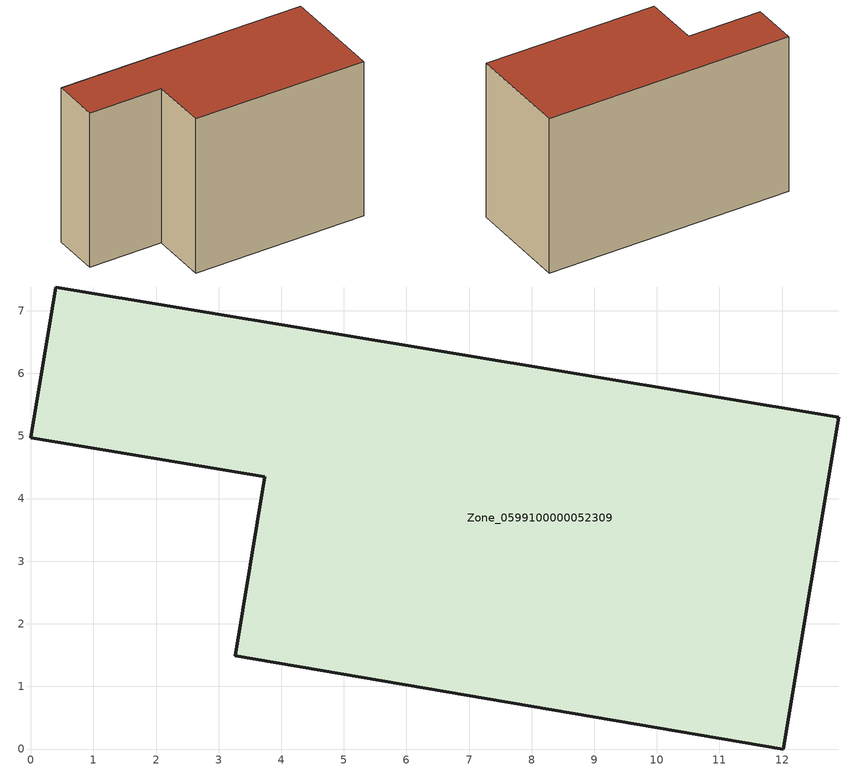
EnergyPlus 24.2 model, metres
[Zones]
Zone_0599100000052309
 floor ground (C_G): 12.9,5.3 12.02,0 3.27,1.49 3.74,4.35 0,4.97 0.4,7.38 z0
 wall outside (C_F): 12.02,0 12.9,5.3 0.4,7.38 0,4.97 3.74,4.35 3.27,1.49 12.02,0 z0:8.28
 roof outside (C_R): 3.27,1.49 12.02,0 12.9,5.3 0.4,7.38 0,4.97 3.74,4.35 z8.28
[BUILDING]
Pand.0599100000052309: North Axis=0; Terrain=City; Loads Convergence Tolerance Value=0.04; Temperature Convergence Tolerance Value=0.4; Solar Distribution=FullExterior; Maximum Number of Warmup Days=25; Minimum Number of Warmup Days=1
[Site:Location]
Rotterdam.The.Hague.AP_ZH_NLD Design_Conditions: Latitude=51.96; Longitude=4.45; Time Zone=1; Elevation=-4.5
[SITE:GROUNDTEMPERATURE:BUILDINGSURFACE]
18, 18, 18, 18, 18, 18, 18, 18, 18, 18, 18, 18
[MATERIAL] Thermal Absorptance=0.9; Solar Absorptance=0.7; Visible Absorptance=0.7
Name | Roughness | Thickness | Conductivity | Density | Specific Heat
G.TI.1975-1991 | MediumSmooth | 0.15 | 0.288461 | 540 | 1210
F.TI.1975-1991 | Rough | 0.3 | 0.230769 | 1920 | 840
R.TI.1975-1991 | MediumRough | 0.2 | 0.153846 | 1500 | 1000
[CONSTRUCTION]
C_G: G.TI.1975-1991
C_F: F.TI.1975-1991
C_R: R.TI.1975-1991
[ZONE]
Zone_0599100000052309: Type=1; Multiplier=1; Ceiling Height=Autocalculate; Volume=Autocalculate; Floor Area=autocalculate; Part of Total Floor Area=Yes
[ZONEINFILTRATION:DESIGNFLOWRATE]
Infil_Zone_0599100000052309: Zone or ZoneList or Space or SpaceList=Zone_0599100000052309; Schedule=AlwaysOn; Design Flow Rate Calculation Method=Flow/Area; Flow Rate per Floor Area=0.003; Constant Term Coefficient=1; Temperature Term Coefficient=0; Velocity Term Coefficient=0; Velocity Squared Term Coefficient=0
[HVACTEMPLATE:ZONE:IDEALLOADSAIRSYSTEM]
Zone_0599100000052309: Maximum Heating Supply Air Temperature=50; Minimum Cooling Supply Air Temperature=13; Maximum Heating Supply Air Humidity Ratio=0.0156; Minimum Cooling Supply Air Humidity Ratio=0.0077; Heating Limit=NoLimit; Cooling Limit=NoLimit; Dehumidification Control Type=ConstantSensibleHeatRatio; Cooling Sensible Heat Ratio=0.7; Dehumidification Setpoint=60; Humidification Control Type=None; Humidification Setpoint=30; Outdoor Air Method=None; Outdoor Air Flow Rate per Person=0.00944; Outdoor Air Flow Rate per Zone Floor Area=0; Outdoor Air Flow Rate per Zone=0; Demand Controlled Ventilation Type=None; Outdoor Air Economizer Type=NoEconomizer; Heat Recovery Type=None; Sensible Heat Recovery Effectiveness=0.7; Latent Heat Recovery Effectiveness=0.65
[ZONECONTROL:THERMOSTAT]
ThermostatControl_Zone_0599100000052309: Zone or ZoneList=Zone_0599100000052309; Control Type Schedule=DualSetpointControlType; Control 1=Thermostat_Zone_0599100000052309; Temperature Difference Between Cutout And Setpoint=0
[THERMOSTATSETPOINT:DUALSETPOINT]
Thermostat_Zone_0599100000052309: Heating Setpoint Temperature Schedule=HeatingSetpoint_Zone_0599100000052309; Cooling Setpoint Temperature Schedule=CoolingSetpoint_Zone_0599100000052309
[SCHEDULE:COMPACT]
HeatingSetpoint_Zone_0599100000052309: Through: 12/31, For: AllDays, Until: 24:00, 21
CoolingSetpoint_Zone_0599100000052309: Through: 12/31, For: AllDays, Until: 24:00, 24
DualSetpointControlType: Through: 12/31, For: AllDays, Until: 24:00, 4
AlwaysOn: Through: 12/31, For: AllDays, Until: 24:00, 1
